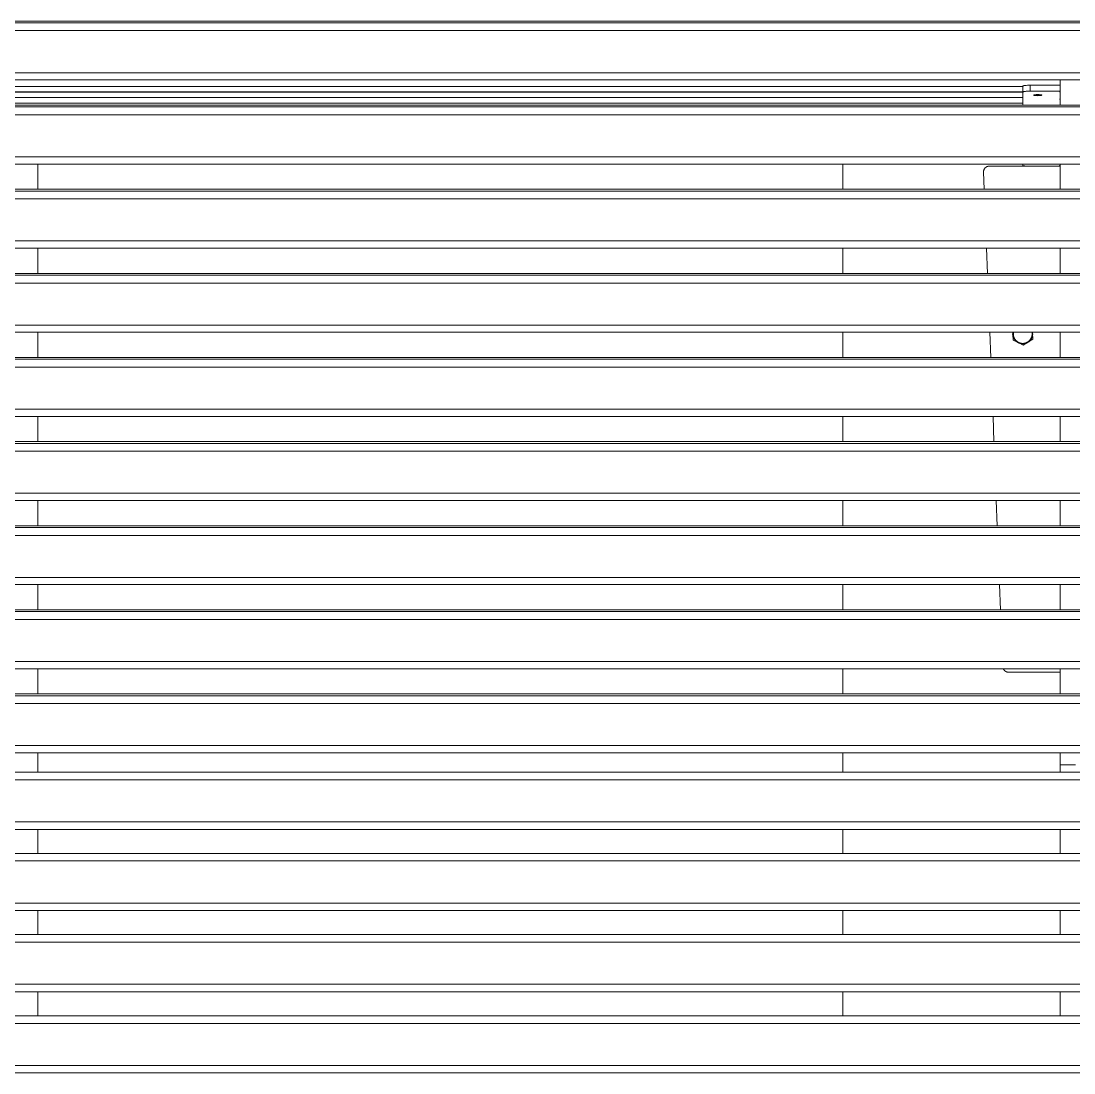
# Model space of a CAD drawing. Header units: inches. Extents: x -16 to 183, y -17 to 123.
# Drawn here: x 0.34 to 27.91, y 59.98 to 87.53 of the extents above; entities that cross this region are included whole.
import ezdxf

# ---------------------------------------------------------------- set-up
doc = ezdxf.new("R2010")
doc.units = ezdxf.units.IN
doc.layers.add('ZANO_R', color=7, linetype='Continuous', lineweight=0)

msp = doc.modelspace()

# ---------------------------------------------------------------- linework, layer by layer
at = {"layer": 'ZANO_R'}
for p, q in [((-7.48676, 87.52801), (62.98564, 87.52801)), ((62.98564, 87.52783), (-7.48676, 87.52783)), ((-7.48676, 87.48128), (62.98564, 87.48128)), ((62.98564, 87.2763), (-7.48676, 87.2763)), ((-7.48676, 86.17492), (62.98564, 86.17492)), ((62.98564, 85.98656), (-7.48676, 85.98656)), ((62.98564, 85.98638), (-7.48676, 85.98638)), ((26.56834, 85.81746), (-3.94345, 85.81746)), ((26.56835, 85.82246), (26.56834, 85.82231)), ((26.56834, 85.82231), (26.56834, 85.82217)), ((26.56834, 85.82217), (26.56834, 85.66667)), ((26.56837, 85.82261), (26.56835, 85.82246)), ((26.56839, 85.82275), (26.56837, 85.82261)), ((26.56842, 85.8229), (26.56839, 85.82275)), ((26.56845, 85.82304), (26.56842, 85.8229)), ((26.56849, 85.82319), (26.56845, 85.82304)), ((26.56854, 85.82334), (26.56849, 85.82319)), ((26.56859, 85.82348), (26.56854, 85.82334)), ((26.56865, 85.82363), (26.56859, 85.82348)), ((26.56871, 85.82378), (26.56865, 85.82363)), ((26.56879, 85.82393), (26.56871, 85.82378)), ((26.56886, 85.82408), (26.56879, 85.82393)), ((26.56895, 85.82422), (26.56886, 85.82408)), ((26.56904, 85.82437), (26.56895, 85.82422)), ((26.56914, 85.82452), (26.56904, 85.82437)), ((26.56924, 85.82467), (26.56914, 85.82452)), ((26.56935, 85.82482), (26.56924, 85.82467)), ((26.56947, 85.82497), (26.56935, 85.82482)), ((26.5696, 85.82512), (26.56947, 85.82497)), ((26.56973, 85.82527), (26.5696, 85.82512)), ((26.56987, 85.82542), (26.56973, 85.82527)), ((26.57001, 85.82557), (26.56987, 85.82542)), ((26.57016, 85.82572), (26.57001, 85.82557)), ((26.57032, 85.82587), (26.57016, 85.82572)), ((26.57049, 85.82602), (26.57032, 85.82587)), ((26.57066, 85.82618), (26.57049, 85.82602)), ((26.57084, 85.82633), (26.57066, 85.82618)), ((26.57103, 85.82648), (26.57084, 85.82633)), ((26.57122, 85.82663), (26.57103, 85.82648)), ((26.57163, 85.82693), (26.57122, 85.82663)), ((26.57206, 85.82724), (26.57163, 85.82693)), ((26.57253, 85.82754), (26.57206, 85.82724)), ((26.57303, 85.82785), (26.57253, 85.82754)), ((26.57355, 85.82815), (26.57303, 85.82785)), ((26.5741, 85.82846), (26.57355, 85.82815)), ((26.57469, 85.82876), (26.5741, 85.82846)), ((26.5753, 85.82907), (26.57469, 85.82876)), ((26.57594, 85.82937), (26.5753, 85.82907)), ((26.57731, 85.82998), (26.57594, 85.82937)), ((26.57881, 85.83059), (26.57731, 85.82998)), ((26.58042, 85.8312), (26.57881, 85.83059)), ((26.58216, 85.83181), (26.58042, 85.8312)), ((26.58402, 85.83241), (26.58216, 85.83181)), ((26.586, 85.83301), (26.58402, 85.83241)), ((26.59033, 85.83419), (26.586, 85.83301)), ((26.59514, 85.83536), (26.59033, 85.83419)), ((26.60043, 85.83649), (26.59514, 85.83536)), ((26.60618, 85.8376), (26.60043, 85.83649)), ((26.61237, 85.83867), (26.60618, 85.8376)), ((26.626, 85.84068), (26.61237, 85.83867)), ((26.64112, 85.84249), (26.626, 85.84068)), ((26.65747, 85.84408), (26.64112, 85.84249)), ((26.69273, 85.84651), (26.65747, 85.84408)), ((26.72937, 85.84791), (26.69273, 85.84651)), ((26.76519, 85.84835), (26.72937, 85.84791)), ((27.54472, 85.84835), (26.76519, 85.84835)), ((26.76519, 85.69227), (26.76519, 85.84835)), ((27.54472, 85.69227), (27.54472, 85.84835)), ((27.54472, 85.82688), (27.54865, 85.82642)), ((27.54865, 85.82642), (27.55259, 85.82607)), ((27.55259, 85.32508), (27.55259, 85.98656)), ((-3.94345, 85.67086), (26.56834, 85.67086)), ((26.56834, 85.66912), (-3.94345, 85.66912)), ((26.56834, 85.52427), (-3.94345, 85.52427)), ((26.56835, 85.66638), (26.56834, 85.66623)), ((26.56834, 85.66623), (26.56834, 85.66609)), ((26.56834, 85.66609), (26.56834, 85.32508)), ((26.56837, 85.66652), (26.56835, 85.66638)), ((26.56839, 85.66667), (26.56837, 85.66652)), ((26.56842, 85.66682), (26.56839, 85.66667)), ((26.56845, 85.66696), (26.56842, 85.66682)), ((26.56849, 85.66711), (26.56845, 85.66696)), ((26.56854, 85.66726), (26.56849, 85.66711)), ((26.56859, 85.6674), (26.56854, 85.66726)), ((26.56865, 85.66755), (26.56859, 85.6674)), ((26.56871, 85.6677), (26.56865, 85.66755)), ((26.56879, 85.66785), (26.56871, 85.6677)), ((26.56886, 85.66799), (26.56879, 85.66785)), ((26.56895, 85.66814), (26.56886, 85.66799)), ((26.56904, 85.66829), (26.56895, 85.66814)), ((26.56914, 85.66844), (26.56904, 85.66829)), ((26.56924, 85.66859), (26.56914, 85.66844)), ((26.56935, 85.66874), (26.56924, 85.66859)), ((26.56947, 85.66889), (26.56935, 85.66874)), ((26.5696, 85.66904), (26.56947, 85.66889)), ((26.56973, 85.66919), (26.5696, 85.66904)), ((26.56987, 85.66934), (26.56973, 85.66919)), ((26.57001, 85.66949), (26.56987, 85.66934)), ((26.57016, 85.66964), (26.57001, 85.66949)), ((26.57032, 85.66979), (26.57016, 85.66964)), ((26.57049, 85.66994), (26.57032, 85.66979)), ((26.57066, 85.67009), (26.57049, 85.66994)), ((26.57084, 85.67024), (26.57066, 85.67009)), ((26.57103, 85.6704), (26.57084, 85.67024)), ((26.57122, 85.67055), (26.57103, 85.6704)), ((26.57163, 85.67085), (26.57122, 85.67055)), ((26.57206, 85.67116), (26.57163, 85.67085)), ((26.57253, 85.67146), (26.57206, 85.67116)), ((26.57303, 85.67177), (26.57253, 85.67146)), ((26.57355, 85.67207), (26.57303, 85.67177)), ((26.5741, 85.67238), (26.57355, 85.67207)), ((26.57469, 85.67268), (26.5741, 85.67238)), ((26.5753, 85.67299), (26.57469, 85.67268)), ((26.57594, 85.67329), (26.5753, 85.67299)), ((26.57731, 85.6739), (26.57594, 85.67329)), ((26.57881, 85.67451), (26.57731, 85.6739)), ((26.58042, 85.67512), (26.57881, 85.67451)), ((26.58216, 85.67572), (26.58042, 85.67512)), ((26.58402, 85.67633), (26.58216, 85.67572)), ((26.586, 85.67693), (26.58402, 85.67633)), ((26.59033, 85.67811), (26.586, 85.67693)), ((26.59514, 85.67928), (26.59033, 85.67811)), ((26.60043, 85.68041), (26.59514, 85.67928)), ((26.60618, 85.68152), (26.60043, 85.68041)), ((26.61237, 85.68259), (26.60618, 85.68152)), ((26.626, 85.6846), (26.61237, 85.68259)), ((26.64112, 85.68641), (26.626, 85.6846)), ((26.65747, 85.688), (26.64112, 85.68641)), ((26.69273, 85.69043), (26.65747, 85.688)), ((26.72937, 85.69183), (26.69273, 85.69043)), ((26.76519, 85.69227), (26.72937, 85.69183)), ((27.54472, 85.69227), (26.76519, 85.69227)), ((26.85574, 85.58816), (26.85575, 85.58824)), ((26.85574, 85.58808), (26.85574, 85.58816)), ((26.85574, 85.588), (26.85574, 85.58808)), ((26.85575, 85.58792), (26.85574, 85.588)), ((26.85575, 85.58824), (26.85576, 85.58831)), ((26.85576, 85.58784), (26.85575, 85.58792)), ((26.85576, 85.58831), (26.85577, 85.58839)), ((26.85577, 85.58777), (26.85576, 85.58784)), ((26.85577, 85.58839), (26.85578, 85.58847)), ((26.85578, 85.58769), (26.85577, 85.58777)), ((26.85578, 85.58847), (26.8558, 85.58855)), ((26.8558, 85.58761), (26.85578, 85.58769)), ((26.8558, 85.58855), (26.85582, 85.58863)), ((26.85582, 85.58753), (26.8558, 85.58761)), ((26.85582, 85.58863), (26.85585, 85.58871)), ((26.85585, 85.58745), (26.85582, 85.58753)), ((26.85585, 85.58871), (26.85588, 85.58879)), ((26.85588, 85.58737), (26.85585, 85.58745)), ((26.85588, 85.58879), (26.85591, 85.58887)), ((26.85591, 85.58729), (26.85588, 85.58737)), ((26.85591, 85.58887), (26.85594, 85.58895)), ((26.85594, 85.58721), (26.85591, 85.58729)), ((26.85594, 85.58895), (26.85598, 85.58903)), ((26.85598, 85.58713), (26.85594, 85.58721)), ((26.85598, 85.58903), (26.85602, 85.58911)), ((26.85602, 85.58705), (26.85598, 85.58713)), ((26.85602, 85.58911), (26.85607, 85.58919)), ((26.85607, 85.58697), (26.85602, 85.58705)), ((26.85607, 85.58919), (26.85612, 85.58927)), ((26.85612, 85.58689), (26.85607, 85.58697)), ((26.85612, 85.58927), (26.85617, 85.58935)), ((26.85617, 85.58681), (26.85612, 85.58689)), ((26.85617, 85.58935), (26.85623, 85.58943)), ((26.85623, 85.58673), (26.85617, 85.58681)), ((26.85623, 85.58943), (26.85629, 85.58951)), ((26.85629, 85.58665), (26.85623, 85.58673)), ((26.85629, 85.58951), (26.85635, 85.58959)), ((26.85635, 85.58657), (26.85629, 85.58665)), ((26.85635, 85.58959), (26.85642, 85.58967)), ((26.85642, 85.58649), (26.85635, 85.58657)), ((26.85642, 85.58967), (26.85649, 85.58975)), ((26.85649, 85.58641), (26.85642, 85.58649)), ((26.85649, 85.58975), (26.85657, 85.58983)), ((26.85657, 85.58632), (26.85649, 85.58641)), ((26.85657, 85.58983), (26.85664, 85.58992)), ((26.85664, 85.58624), (26.85657, 85.58632)), ((26.85664, 85.58992), (26.85673, 85.59)), ((26.85673, 85.58616), (26.85664, 85.58624)), ((26.85673, 85.59), (26.85681, 85.59008)), ((26.85681, 85.58608), (26.85673, 85.58616)), ((26.85681, 85.59008), (26.8569, 85.59016)), ((26.8569, 85.586), (26.85681, 85.58608)), ((26.8569, 85.59016), (26.85699, 85.59024)), ((26.85699, 85.58592), (26.8569, 85.586)), ((26.85699, 85.59024), (26.85709, 85.59032)), ((26.85709, 85.58583), (26.85699, 85.58592)), ((26.85709, 85.59032), (26.85719, 85.59041)), ((26.85719, 85.58575), (26.85709, 85.58583)), ((26.85719, 85.59041), (26.8573, 85.59049)), ((26.8573, 85.58567), (26.85719, 85.58575)), ((26.8573, 85.59049), (26.85752, 85.59065)), ((26.85752, 85.58551), (26.8573, 85.58567)), ((26.85752, 85.59065), (26.85775, 85.59082)), ((26.85775, 85.58534), (26.85752, 85.58551)), ((26.85775, 85.59082), (26.85801, 85.59098)), ((26.85801, 85.58518), (26.85775, 85.58534)), ((26.85801, 85.59098), (26.85827, 85.59114)), ((26.85827, 85.58501), (26.85801, 85.58518)), ((26.85827, 85.59114), (26.85856, 85.59131)), ((26.85856, 85.58485), (26.85827, 85.58501)), ((26.85856, 85.59131), (26.85885, 85.59147)), ((26.85885, 85.58468), (26.85856, 85.58485)), ((26.85885, 85.59147), (26.85917, 85.59164)), ((26.85917, 85.58452), (26.85885, 85.58468)), ((26.85917, 85.59164), (26.8595, 85.5918)), ((26.8595, 85.58435), (26.85917, 85.58452)), ((26.8595, 85.5918), (26.85985, 85.59197)), ((26.85985, 85.58419), (26.8595, 85.58435)), ((26.85985, 85.59197), (26.86059, 85.5923)), ((26.86059, 85.58386), (26.85985, 85.58419)), ((26.86059, 85.5923), (26.8614, 85.59263)), ((26.8614, 85.58353), (26.86059, 85.58386)), ((26.8614, 85.59263), (26.86227, 85.59296)), ((26.86227, 85.5832), (26.8614, 85.58353)), ((26.86227, 85.59296), (26.86321, 85.59328)), ((26.86321, 85.58288), (26.86227, 85.5832)), ((26.86321, 85.59328), (26.86421, 85.59361)), ((26.86421, 85.58255), (26.86321, 85.58288)), ((26.86421, 85.59361), (26.86528, 85.59393)), ((26.86528, 85.58223), (26.86421, 85.58255)), ((26.86528, 85.59393), (26.86762, 85.59457)), ((26.86762, 85.58159), (26.86528, 85.58223)), ((26.86762, 85.59457), (26.87022, 85.5952)), ((26.87022, 85.58096), (26.86762, 85.58159)), ((26.87022, 85.5952), (26.87307, 85.59581)), ((26.87307, 85.58034), (26.87022, 85.58096)), ((26.87307, 85.59581), (26.87617, 85.59641)), ((26.87617, 85.57975), (26.87307, 85.58034)), ((26.87617, 85.59641), (26.87952, 85.59699)), ((26.87952, 85.57917), (26.87617, 85.57975)), ((26.87952, 85.59699), (26.88688, 85.59807)), ((26.88688, 85.57808), (26.87952, 85.57917)), ((26.88688, 85.59807), (26.89504, 85.59905)), ((26.89504, 85.5771), (26.88688, 85.57808)), ((26.89504, 85.59905), (26.90387, 85.59991)), ((26.90387, 85.57625), (26.89504, 85.5771)), ((26.90387, 85.59991), (26.92291, 85.60122)), ((26.92291, 85.57494), (26.90387, 85.57625)), ((26.92291, 85.60122), (26.9427, 85.60198)), ((26.9427, 85.57418), (26.92291, 85.57494)), ((26.9427, 85.60198), (26.96204, 85.60222)), ((26.96204, 85.57394), (26.9427, 85.57418)), ((26.96204, 85.60222), (26.98138, 85.60198)), ((26.96204, 85.57394), (26.96204, 85.60222)), ((26.98138, 85.57418), (26.96204, 85.57394)), ((26.98138, 85.60198), (27.00117, 85.60122)), ((27.00117, 85.57494), (26.98138, 85.57418)), ((27.00117, 85.60122), (27.02021, 85.59991)), ((27.02021, 85.57625), (27.00117, 85.57494)), ((27.02021, 85.59991), (27.02904, 85.59905)), ((27.02904, 85.5771), (27.02021, 85.57625)), ((27.02904, 85.59905), (27.03721, 85.59807)), ((27.03721, 85.57808), (27.02904, 85.5771)), ((27.03721, 85.59807), (27.04457, 85.59699)), ((27.04457, 85.57917), (27.03721, 85.57808)), ((27.04457, 85.59699), (27.04791, 85.59641)), ((27.04791, 85.57975), (27.04457, 85.57917)), ((27.04791, 85.59641), (27.05101, 85.59581)), ((27.05101, 85.58034), (27.04791, 85.57975)), ((27.05101, 85.59581), (27.05387, 85.5952)), ((27.05387, 85.58096), (27.05101, 85.58034)), ((27.05387, 85.5952), (27.05647, 85.59457)), ((27.05647, 85.58159), (27.05387, 85.58096)), ((27.05647, 85.59457), (27.0588, 85.59393)), ((27.0588, 85.58223), (27.05647, 85.58159)), ((27.0588, 85.59393), (27.05987, 85.59361)), ((27.05987, 85.58255), (27.0588, 85.58223)), ((27.05987, 85.59361), (27.06088, 85.59328)), ((27.06088, 85.58288), (27.05987, 85.58255)), ((27.06088, 85.59328), (27.06182, 85.59296)), ((27.06182, 85.5832), (27.06088, 85.58288)), ((27.06182, 85.59296), (27.06269, 85.59263)), ((27.06269, 85.58353), (27.06182, 85.5832)), ((27.06269, 85.59263), (27.0635, 85.5923)), ((27.0635, 85.58386), (27.06269, 85.58353)), ((27.0635, 85.5923), (27.06424, 85.59197)), ((27.06424, 85.58419), (27.0635, 85.58386)), ((27.06424, 85.59197), (27.06458, 85.5918)), ((27.06458, 85.58435), (27.06424, 85.58419)), ((27.06458, 85.5918), (27.06492, 85.59164)), ((27.06492, 85.58452), (27.06458, 85.58435)), ((27.06492, 85.59164), (27.06523, 85.59147)), ((27.06523, 85.58468), (27.06492, 85.58452)), ((27.06523, 85.59147), (27.06553, 85.59131)), ((27.06553, 85.58485), (27.06523, 85.58468)), ((27.06553, 85.59131), (27.06581, 85.59114)), ((27.06581, 85.58501), (27.06553, 85.58485)), ((27.06581, 85.59114), (27.06608, 85.59098)), ((27.06608, 85.58518), (27.06581, 85.58501)), ((27.06608, 85.59098), (27.06633, 85.59082)), ((27.06633, 85.58534), (27.06608, 85.58518)), ((27.06633, 85.59082), (27.06657, 85.59065)), ((27.06657, 85.58551), (27.06633, 85.58534)), ((27.06657, 85.59065), (27.06679, 85.59049)), ((27.06679, 85.58567), (27.06657, 85.58551)), ((27.06679, 85.59049), (27.06689, 85.59041)), ((27.06689, 85.58575), (27.06679, 85.58567)), ((27.06689, 85.59041), (27.06699, 85.59032)), ((27.06699, 85.58583), (27.06689, 85.58575)), ((27.06699, 85.59032), (27.06709, 85.59024)), ((27.06709, 85.58592), (27.06699, 85.58583)), ((27.06709, 85.59024), (27.06718, 85.59016)), ((27.06718, 85.586), (27.06709, 85.58592)), ((27.06718, 85.59016), (27.06727, 85.59008)), ((27.06727, 85.58608), (27.06718, 85.586)), ((27.06727, 85.59008), (27.06736, 85.59)), ((27.06736, 85.58616), (27.06727, 85.58608)), ((27.06736, 85.59), (27.06744, 85.58992)), ((27.06744, 85.58624), (27.06736, 85.58616)), ((27.06744, 85.58992), (27.06752, 85.58983)), ((27.06752, 85.58632), (27.06744, 85.58624)), ((27.06752, 85.58983), (27.06759, 85.58975)), ((27.06759, 85.58641), (27.06752, 85.58632)), ((27.06759, 85.58975), (27.06766, 85.58967)), ((27.06766, 85.58649), (27.06759, 85.58641)), ((27.06766, 85.58967), (27.06773, 85.58959)), ((27.06773, 85.58657), (27.06766, 85.58649)), ((27.06773, 85.58959), (27.06779, 85.58951)), ((27.06779, 85.58665), (27.06773, 85.58657)), ((27.06779, 85.58951), (27.06785, 85.58943)), ((27.06785, 85.58673), (27.06779, 85.58665)), ((27.06785, 85.58943), (27.06791, 85.58935)), ((27.06791, 85.58681), (27.06785, 85.58673)), ((27.06791, 85.58935), (27.06796, 85.58927)), ((27.06796, 85.58689), (27.06791, 85.58681)), ((27.06796, 85.58927), (27.06801, 85.58919)), ((27.06801, 85.58697), (27.06796, 85.58689)), ((27.06801, 85.58919), (27.06806, 85.58911)), ((27.06806, 85.58705), (27.06801, 85.58697)), ((27.06806, 85.58911), (27.0681, 85.58903)), ((27.0681, 85.58713), (27.06806, 85.58705)), ((27.0681, 85.58903), (27.06814, 85.58895)), ((27.06814, 85.58721), (27.0681, 85.58713)), ((27.06814, 85.58895), (27.06818, 85.58887)), ((27.06818, 85.58729), (27.06814, 85.58721)), ((27.06818, 85.58887), (27.06821, 85.58879)), ((27.06821, 85.58737), (27.06818, 85.58729)), ((27.06821, 85.58879), (27.06824, 85.58871)), ((27.06824, 85.58745), (27.06821, 85.58737)), ((27.06824, 85.58871), (27.06826, 85.58863)), ((27.06826, 85.58753), (27.06824, 85.58745)), ((27.06826, 85.58863), (27.06828, 85.58855)), ((27.06828, 85.58761), (27.06826, 85.58753)), ((27.06828, 85.58855), (27.0683, 85.58847)), ((27.0683, 85.58769), (27.06828, 85.58761)), ((27.0683, 85.58847), (27.06831, 85.58839)), ((27.06831, 85.58777), (27.0683, 85.58769)), ((27.06831, 85.58839), (27.06833, 85.58831)), ((27.06833, 85.58784), (27.06831, 85.58777)), ((27.06833, 85.58831), (27.06833, 85.58824)), ((27.06833, 85.58824), (27.06834, 85.58816)), ((27.06834, 85.588), (27.06833, 85.58792)), ((27.06833, 85.58792), (27.06833, 85.58784)), ((27.06834, 85.58816), (27.06834, 85.58808)), ((27.06834, 85.58808), (27.06834, 85.588)), ((27.53319, 85.67459), (27.5332, 85.67461)), ((27.53319, 85.67457), (27.53319, 85.67459)), ((27.53319, 85.67454), (27.53319, 85.67457)), ((27.53319, 85.67452), (27.53319, 85.67454)), ((27.53319, 85.67449), (27.53319, 85.67452)), ((27.53319, 85.67447), (27.53319, 85.67449)), ((27.53319, 85.67444), (27.53319, 85.67447)), ((27.53319, 85.67442), (27.53319, 85.67444)), ((27.5332, 85.67439), (27.53319, 85.67442)), ((27.53319, 85.48079), (27.5332, 85.48083)), ((27.53319, 85.48076), (27.53319, 85.48079)), ((27.53319, 85.48073), (27.53319, 85.48076)), ((27.53319, 85.4807), (27.53319, 85.48073)), ((27.53319, 85.48067), (27.53319, 85.4807)), ((27.53319, 85.48064), (27.53319, 85.48067)), ((27.5332, 85.4806), (27.53319, 85.48064)), ((27.5332, 85.67464), (27.53321, 85.67466)), ((27.5332, 85.67461), (27.5332, 85.67464)), ((27.5332, 85.67437), (27.5332, 85.67439)), ((27.53321, 85.67434), (27.5332, 85.67437)), ((27.5332, 85.48086), (27.53321, 85.48089)), ((27.5332, 85.48083), (27.5332, 85.48086)), ((27.5332, 85.48057), (27.5332, 85.4806)), ((27.53321, 85.48054), (27.5332, 85.48057)), ((27.53321, 85.67469), (27.53322, 85.67471)), ((27.53321, 85.67466), (27.53321, 85.67469)), ((27.53321, 85.67432), (27.53321, 85.67434)), ((27.53322, 85.6743), (27.53321, 85.67432)), ((27.53321, 85.48089), (27.53322, 85.48092)), ((27.53322, 85.48051), (27.53321, 85.48054)), ((27.53322, 85.67471), (27.53323, 85.67474)), ((27.53323, 85.67427), (27.53322, 85.6743)), ((27.53322, 85.48092), (27.53323, 85.48095)), ((27.53323, 85.48048), (27.53322, 85.48051)), ((27.53323, 85.67474), (27.53324, 85.67476)), ((27.53323, 85.67425), (27.53323, 85.67427)), ((27.53324, 85.67422), (27.53323, 85.67425)), ((27.53323, 85.48095), (27.53324, 85.48099)), ((27.53324, 85.48045), (27.53323, 85.48048)), ((27.53324, 85.67476), (27.53325, 85.67479)), ((27.53325, 85.6742), (27.53324, 85.67422)), ((27.53324, 85.48099), (27.53325, 85.48102)), ((27.53325, 85.48041), (27.53324, 85.48045)), ((27.53325, 85.67479), (27.53326, 85.67481)), ((27.53327, 85.67417), (27.53325, 85.6742)), ((27.53325, 85.48102), (27.53327, 85.48105)), ((27.53327, 85.48038), (27.53325, 85.48041)), ((27.53326, 85.67481), (27.53327, 85.67484)), ((27.53327, 85.67484), (27.53328, 85.67486)), ((27.53328, 85.67415), (27.53327, 85.67417)), ((27.53327, 85.48105), (27.53328, 85.48108)), ((27.53328, 85.48035), (27.53327, 85.48038)), ((27.53328, 85.67486), (27.53329, 85.67489)), ((27.53329, 85.67412), (27.53328, 85.67415)), ((27.53328, 85.48108), (27.5333, 85.48111)), ((27.5333, 85.48032), (27.53328, 85.48035)), ((27.53329, 85.67489), (27.53331, 85.67491)), ((27.5333, 85.6741), (27.53329, 85.67412)), ((27.53332, 85.67408), (27.5333, 85.6741)), ((27.5333, 85.48111), (27.53332, 85.48114)), ((27.53332, 85.48029), (27.5333, 85.48032)), ((27.53331, 85.67491), (27.53332, 85.67493)), ((27.53332, 85.67493), (27.53334, 85.67496)), ((27.53333, 85.67405), (27.53332, 85.67408)), ((27.53332, 85.48114), (27.53334, 85.48118)), ((27.53334, 85.48026), (27.53332, 85.48029)), ((27.53335, 85.67403), (27.53333, 85.67405)), ((27.53334, 85.67496), (27.53335, 85.67498)), ((27.53334, 85.48118), (27.53336, 85.48121)), ((27.53336, 85.48022), (27.53334, 85.48026)), ((27.53335, 85.67498), (27.53337, 85.67501)), ((27.53337, 85.674), (27.53335, 85.67403)), ((27.53336, 85.48121), (27.53339, 85.48124)), ((27.53338, 85.48019), (27.53336, 85.48022)), ((27.53337, 85.67501), (27.53339, 85.67503)), ((27.53338, 85.67398), (27.53337, 85.674)), ((27.5334, 85.67396), (27.53338, 85.67398)), ((27.53341, 85.48016), (27.53338, 85.48019)), ((27.53339, 85.67503), (27.53341, 85.67506)), ((27.53339, 85.48124), (27.53341, 85.48127)), ((27.53342, 85.67393), (27.5334, 85.67396)), ((27.53341, 85.67506), (27.53343, 85.67508)), ((27.53341, 85.48127), (27.53344, 85.4813)), ((27.53343, 85.48013), (27.53341, 85.48016)), ((27.53344, 85.67391), (27.53342, 85.67393)), ((27.53343, 85.67508), (27.53345, 85.67511)), ((27.53346, 85.4801), (27.53343, 85.48013)), ((27.53346, 85.67388), (27.53344, 85.67391)), ((27.53344, 85.4813), (27.53346, 85.48133)), ((27.53345, 85.67511), (27.53347, 85.67513)), ((27.53349, 85.67386), (27.53346, 85.67388)), ((27.53346, 85.48133), (27.53349, 85.48136)), ((27.53349, 85.48007), (27.53346, 85.4801)), ((27.53347, 85.67513), (27.5335, 85.67516)), ((27.53351, 85.67383), (27.53349, 85.67386)), ((27.53349, 85.48136), (27.53352, 85.4814)), ((27.53352, 85.48004), (27.53349, 85.48007)), ((27.5335, 85.67516), (27.53352, 85.67518)), ((27.53353, 85.67381), (27.53351, 85.67383)), ((27.53352, 85.67518), (27.53354, 85.67521)), ((27.53352, 85.4814), (27.53355, 85.48143)), ((27.53355, 85.48), (27.53352, 85.48004)), ((27.53358, 85.67376), (27.53353, 85.67381)), ((27.53354, 85.67521), (27.53357, 85.67523)), ((27.53355, 85.48143), (27.53359, 85.48146)), ((27.53358, 85.47997), (27.53355, 85.48)), ((27.53357, 85.67523), (27.53362, 85.67528)), ((27.53363, 85.67372), (27.53358, 85.67376)), ((27.53362, 85.47994), (27.53358, 85.47997)), ((27.53359, 85.48146), (27.53362, 85.48149)), ((27.53362, 85.67528), (27.53368, 85.67533)), ((27.53362, 85.48149), (27.53366, 85.48152)), ((27.53365, 85.47991), (27.53362, 85.47994)), ((27.53369, 85.67367), (27.53363, 85.67372)), ((27.53369, 85.47988), (27.53365, 85.47991)), ((27.53366, 85.48152), (27.53369, 85.48155)), ((27.53368, 85.67533), (27.53374, 85.67538)), ((27.53375, 85.67362), (27.53369, 85.67367)), ((27.53369, 85.48155), (27.53373, 85.48158)), ((27.53373, 85.47985), (27.53369, 85.47988)), ((27.53373, 85.48158), (27.53377, 85.48161)), ((27.53381, 85.47979), (27.53373, 85.47985)), ((27.53374, 85.67538), (27.53381, 85.67543)), ((27.53381, 85.67357), (27.53375, 85.67362)), ((27.53377, 85.48161), (27.53386, 85.48168)), ((27.53381, 85.67543), (27.53387, 85.67548)), ((27.53388, 85.67353), (27.53381, 85.67357)), ((27.5339, 85.47972), (27.53381, 85.47979)), ((27.53386, 85.48168), (27.53395, 85.48174)), ((27.53387, 85.67548), (27.53394, 85.67552)), ((27.53395, 85.67348), (27.53388, 85.67353)), ((27.53399, 85.47966), (27.5339, 85.47972)), ((27.53394, 85.67552), (27.53402, 85.67557)), ((27.53402, 85.67343), (27.53395, 85.67348)), ((27.53395, 85.48174), (27.53404, 85.4818)), ((27.53409, 85.4796), (27.53399, 85.47966)), ((27.53402, 85.67557), (27.5341, 85.67562)), ((27.53409, 85.67339), (27.53402, 85.67343)), ((27.53404, 85.4818), (27.53414, 85.48186)), ((27.53417, 85.67334), (27.53409, 85.67339)), ((27.53419, 85.47954), (27.53409, 85.4796)), ((27.5341, 85.67562), (27.53418, 85.67567)), ((27.53414, 85.48186), (27.53425, 85.48192)), ((27.53425, 85.67329), (27.53417, 85.67334)), ((27.53418, 85.67567), (27.53426, 85.67572)), ((27.5343, 85.47948), (27.53419, 85.47954)), ((27.53442, 85.6732), (27.53425, 85.67329)), ((27.53425, 85.48192), (27.53436, 85.48198)), ((27.53426, 85.67572), (27.53444, 85.67581)), ((27.53441, 85.47942), (27.5343, 85.47948)), ((27.53436, 85.48198), (27.53448, 85.48204)), ((27.53453, 85.47936), (27.53441, 85.47942)), ((27.5346, 85.67311), (27.53442, 85.6732)), ((27.53444, 85.67581), (27.53464, 85.67591)), ((27.53448, 85.48204), (27.5346, 85.4821)), ((27.53466, 85.4793), (27.53453, 85.47936)), ((27.5348, 85.67302), (27.5346, 85.67311)), ((27.5346, 85.4821), (27.53486, 85.48222)), ((27.53464, 85.67591), (27.53484, 85.676)), ((27.53479, 85.47924), (27.53466, 85.4793)), ((27.53506, 85.47912), (27.53479, 85.47924)), ((27.535, 85.67293), (27.5348, 85.67302)), ((27.53484, 85.676), (27.53506, 85.6761)), ((27.53486, 85.48222), (27.53514, 85.48234)), ((27.53522, 85.67284), (27.535, 85.67293)), ((27.53506, 85.6761), (27.5353, 85.67619)), ((27.53536, 85.479), (27.53506, 85.47912)), ((27.53514, 85.48234), (27.53544, 85.48246)), ((27.53544, 85.67276), (27.53522, 85.67284)), ((27.5353, 85.67619), (27.53554, 85.67629)), ((27.53567, 85.47888), (27.53536, 85.479)), ((27.53568, 85.67267), (27.53544, 85.67276)), ((27.53544, 85.48246), (27.53576, 85.48257)), ((27.53554, 85.67629), (27.53608, 85.67647)), ((27.536, 85.47877), (27.53567, 85.47888)), ((27.53618, 85.6725), (27.53568, 85.67267)), ((27.53576, 85.48257), (27.53609, 85.48269)), ((27.53635, 85.47866), (27.536, 85.47877)), ((27.53608, 85.67647), (27.53666, 85.67665)), ((27.53609, 85.48269), (27.53645, 85.4828)), ((27.53679, 85.67232), (27.53618, 85.6725)), ((27.53672, 85.47855), (27.53635, 85.47866)), ((27.53645, 85.4828), (27.53682, 85.48291)), ((27.53666, 85.67665), (27.53728, 85.67683)), ((27.53751, 85.47833), (27.53672, 85.47855)), ((27.53745, 85.67213), (27.53679, 85.67232)), ((27.53682, 85.48291), (27.53762, 85.48313)), ((27.53728, 85.67683), (27.53796, 85.677)), ((27.53817, 85.67195), (27.53745, 85.67213)), ((27.53837, 85.47812), (27.53751, 85.47833)), ((27.53762, 85.48313), (27.53849, 85.48334)), ((27.53796, 85.677), (27.53868, 85.67717)), ((27.53895, 85.67177), (27.53817, 85.67195)), ((27.53928, 85.47792), (27.53837, 85.47812)), ((27.53849, 85.48334), (27.53941, 85.48354)), ((27.53868, 85.67717), (27.53944, 85.67733)), ((27.54069, 85.67143), (27.53895, 85.67177)), ((27.54025, 85.47772), (27.53928, 85.47792)), ((27.53941, 85.48354), (27.54038, 85.48373)), ((27.53944, 85.67733), (27.54107, 85.67764)), ((27.54233, 85.47736), (27.54025, 85.47772)), ((27.54038, 85.48373), (27.54247, 85.48409)), ((27.54267, 85.67109), (27.54069, 85.67143)), ((27.54107, 85.67764), (27.54284, 85.67794)), ((27.54472, 85.47701), (27.54233, 85.47736)), ((27.54247, 85.48409), (27.54472, 85.48442)), ((27.54486, 85.67078), (27.54267, 85.67109)), ((27.54284, 85.67794), (27.54472, 85.6782)), ((27.54472, 85.6782), (27.54472, 85.69227)), ((27.54472, 85.48442), (27.54865, 85.48487)), ((27.54472, 85.47701), (27.54472, 85.48442)), ((27.54472, 85.32508), (27.54472, 85.47701)), ((27.54726, 85.67049), (27.54486, 85.67078)), ((27.55259, 85.66999), (27.54726, 85.67049)), ((27.54865, 85.48487), (27.55259, 85.48523)), ((-7.48676, 85.32525), (62.98564, 85.32525)), ((62.98564, 85.32508), (-7.48676, 85.32508)), ((-7.48676, 85.27853), (62.98564, 85.27853)), ((-3.94345, 85.37768), (26.56834, 85.37768)), ((26.56834, 85.37593), (-3.94345, 85.37593)), ((27.54472, 85.37768), (27.55259, 85.37768)), ((27.55259, 85.37593), (27.54472, 85.37593)), ((62.98564, 85.07354), (-7.48676, 85.07354)), ((-7.48676, 83.97216), (62.98564, 83.97216)), ((62.98564, 83.7838), (-7.48676, 83.7838)), ((62.98564, 83.78362), (-7.48676, 83.78362)), ((0.78024, 83.12232), (0.78024, 83.7838)), ((21.85419, 83.12232), (21.85419, 83.7838)), ((25.54114, 83.57251), (25.54123, 83.57789)), ((25.54114, 83.57251), (25.54117, 83.56944)), ((25.54117, 83.56944), (25.54126, 83.56638)), ((25.54123, 83.57789), (25.5415, 83.58326)), ((25.54126, 83.56638), (25.55857, 83.12232)), ((25.5415, 83.58326), (25.54196, 83.58862)), ((25.54196, 83.58862), (25.5426, 83.59396)), ((25.5426, 83.59396), (25.54343, 83.59927)), ((25.54343, 83.59927), (25.54443, 83.60455)), ((25.54443, 83.60455), (25.54561, 83.6098)), ((25.54561, 83.6098), (25.54698, 83.615)), ((25.54698, 83.615), (25.54851, 83.62015)), ((25.54851, 83.62015), (25.55023, 83.62525)), ((25.55023, 83.62525), (25.55212, 83.63028)), ((25.55212, 83.63028), (25.55417, 83.63525)), ((25.55417, 83.63525), (25.5564, 83.64015)), ((25.5564, 83.64015), (25.55879, 83.64496)), ((25.55879, 83.64496), (25.56135, 83.64969)), ((25.56135, 83.64969), (25.56406, 83.65434)), ((25.56406, 83.65434), (25.56693, 83.65888)), ((25.56693, 83.65888), (25.56996, 83.66333)), ((25.56996, 83.66333), (25.57314, 83.66767)), ((25.57314, 83.66767), (25.57646, 83.6719)), ((25.57646, 83.6719), (25.57992, 83.67601)), ((25.57992, 83.67601), (25.58352, 83.68)), ((25.58352, 83.68), (25.58726, 83.68387)), ((25.58726, 83.68387), (25.59113, 83.6876)), ((25.59113, 83.6876), (25.59512, 83.69121)), ((25.59512, 83.69121), (25.59923, 83.69467)), ((25.59923, 83.69467), (25.60346, 83.69799)), ((25.60346, 83.69799), (25.6078, 83.70117)), ((25.6078, 83.70117), (25.61225, 83.70419)), ((25.61225, 83.70419), (25.61679, 83.70707)), ((25.61679, 83.70707), (25.62143, 83.70978)), ((25.62143, 83.70978), (25.62616, 83.71234)), ((25.62616, 83.71234), (25.63098, 83.71473)), ((25.63098, 83.71473), (25.63588, 83.71695)), ((25.63588, 83.71695), (25.64084, 83.71901)), ((25.64084, 83.71901), (25.64588, 83.7209)), ((25.64588, 83.7209), (25.65098, 83.72261)), ((25.65098, 83.72261), (25.65613, 83.72415)), ((25.65613, 83.72415), (25.66133, 83.72551)), ((25.66133, 83.72551), (25.66658, 83.7267)), ((25.66658, 83.7267), (25.67186, 83.7277)), ((25.67186, 83.7277), (25.67717, 83.72853)), ((25.67717, 83.72853), (25.68251, 83.72917)), ((25.68251, 83.72917), (25.68787, 83.72962)), ((25.68787, 83.72962), (25.69324, 83.7299)), ((25.69324, 83.7299), (25.69862, 83.72999)), ((26.64716, 83.72999), (25.69862, 83.72999)), ((26.56834, 83.7838), (26.56834, 83.75094)), ((26.56834, 83.75094), (26.56834, 83.7508)), ((26.56834, 83.7508), (26.56835, 83.75065)), ((26.56835, 83.75065), (26.56837, 83.75051)), ((26.56837, 83.75051), (26.56839, 83.75036)), ((26.56839, 83.75036), (26.56842, 83.75021)), ((26.56842, 83.75021), (26.56845, 83.75007)), ((26.56845, 83.75007), (26.56849, 83.74992)), ((26.56849, 83.74992), (26.56854, 83.74977)), ((26.56854, 83.74977), (26.56859, 83.74963)), ((26.56859, 83.74963), (26.56865, 83.74948)), ((26.56865, 83.74948), (26.56871, 83.74933)), ((26.56871, 83.74933), (26.56879, 83.74918)), ((26.56879, 83.74918), (26.56886, 83.74904)), ((26.56886, 83.74904), (26.56895, 83.74889)), ((26.56895, 83.74889), (26.56904, 83.74874)), ((26.56904, 83.74874), (26.56914, 83.74859)), ((26.56914, 83.74859), (26.56924, 83.74844)), ((26.56924, 83.74844), (26.56935, 83.74829)), ((26.56935, 83.74829), (26.56947, 83.74814)), ((26.56947, 83.74814), (26.5696, 83.74799)), ((26.5696, 83.74799), (26.56973, 83.74784)), ((26.56973, 83.74784), (26.56987, 83.74769)), ((26.56987, 83.74769), (26.57001, 83.74754)), ((26.57001, 83.74754), (26.57016, 83.74739)), ((26.57016, 83.74739), (26.57032, 83.74724)), ((26.57032, 83.74724), (26.57049, 83.74709)), ((26.57049, 83.74709), (26.57066, 83.74694)), ((26.57066, 83.74694), (26.57084, 83.74679)), ((26.57084, 83.74679), (26.57103, 83.74663)), ((26.57103, 83.74663), (26.57122, 83.74648)), ((26.57122, 83.74648), (26.57163, 83.74618)), ((26.57163, 83.74618), (26.57206, 83.74587)), ((26.57206, 83.74587), (26.57253, 83.74557)), ((26.57253, 83.74557), (26.57303, 83.74527)), ((26.57303, 83.74527), (26.57355, 83.74496)), ((26.57355, 83.74496), (26.5741, 83.74465)), ((26.5741, 83.74465), (26.57469, 83.74435)), ((26.57469, 83.74435), (26.5753, 83.74404)), ((26.5753, 83.74404), (26.57594, 83.74374)), ((26.57594, 83.74374), (26.57731, 83.74313)), ((26.57731, 83.74313), (26.57881, 83.74252)), ((26.57881, 83.74252), (26.58042, 83.74191)), ((26.58042, 83.74191), (26.58216, 83.74131)), ((26.58216, 83.74131), (26.58402, 83.7407)), ((26.58402, 83.7407), (26.586, 83.7401)), ((26.586, 83.7401), (26.59033, 83.73892)), ((26.59033, 83.73892), (26.59514, 83.73775)), ((26.59514, 83.73775), (26.60043, 83.73662)), ((26.60043, 83.73662), (26.60618, 83.73551)), ((26.60618, 83.73551), (26.61237, 83.73444)), ((26.61237, 83.73444), (26.626, 83.73243)), ((26.626, 83.73243), (26.64112, 83.73062)), ((26.64112, 83.73062), (26.65747, 83.72903)), ((26.65747, 83.72903), (26.69273, 83.7266)), ((26.69273, 83.7266), (26.72937, 83.7252)), ((26.72937, 83.7252), (26.76519, 83.72476)), ((26.76519, 83.72476), (27.54472, 83.72476)), ((27.53319, 83.7426), (27.5332, 83.74263)), ((27.53319, 83.74256), (27.53319, 83.7426)), ((27.53319, 83.74253), (27.53319, 83.74256)), ((27.53319, 83.74249), (27.53319, 83.74253)), ((27.53319, 83.74246), (27.53319, 83.74249)), ((27.5332, 83.74243), (27.53319, 83.74246)), ((27.5332, 83.74266), (27.53321, 83.7427)), ((27.5332, 83.74263), (27.5332, 83.74266)), ((27.5332, 83.74239), (27.5332, 83.74243)), ((27.53321, 83.74236), (27.5332, 83.74239)), ((27.53321, 83.7427), (27.53322, 83.74273)), ((27.53322, 83.74232), (27.53321, 83.74236)), ((27.53322, 83.74273), (27.53323, 83.74276)), ((27.53323, 83.74229), (27.53322, 83.74232)), ((27.53323, 83.74276), (27.53324, 83.7428)), ((27.53324, 83.74226), (27.53323, 83.74229)), ((27.53324, 83.7428), (27.53325, 83.74283)), ((27.53325, 83.74222), (27.53324, 83.74226)), ((27.53325, 83.74283), (27.53327, 83.74287)), ((27.53327, 83.74219), (27.53325, 83.74222)), ((27.53327, 83.74287), (27.53329, 83.7429)), ((27.53329, 83.74216), (27.53327, 83.74219)), ((27.53329, 83.7429), (27.53331, 83.74293)), ((27.53331, 83.74212), (27.53329, 83.74216)), ((27.53331, 83.74293), (27.53333, 83.74297)), ((27.53333, 83.74209), (27.53331, 83.74212)), ((27.53333, 83.74297), (27.53335, 83.743)), ((27.53335, 83.74205), (27.53333, 83.74209)), ((27.53335, 83.743), (27.53337, 83.74303)), ((27.53337, 83.74202), (27.53335, 83.74205)), ((27.53337, 83.74303), (27.5334, 83.74307)), ((27.5334, 83.74199), (27.53337, 83.74202)), ((27.5334, 83.74307), (27.53343, 83.7431)), ((27.53343, 83.74195), (27.5334, 83.74199)), ((27.53343, 83.7431), (27.53345, 83.74314)), ((27.53345, 83.74192), (27.53343, 83.74195)), ((27.53345, 83.74314), (27.53348, 83.74317)), ((27.53348, 83.74189), (27.53345, 83.74192)), ((27.53348, 83.74317), (27.53352, 83.7432)), ((27.53352, 83.74185), (27.53348, 83.74189)), ((27.53352, 83.7432), (27.53355, 83.74324)), ((27.53355, 83.74182), (27.53352, 83.74185)), ((27.53355, 83.74324), (27.53358, 83.74327)), ((27.53358, 83.74179), (27.53355, 83.74182)), ((27.53358, 83.74327), (27.53362, 83.7433)), ((27.53362, 83.74175), (27.53358, 83.74179)), ((27.53362, 83.7433), (27.53366, 83.74334)), ((27.53366, 83.74172), (27.53362, 83.74175)), ((27.53366, 83.74334), (27.5337, 83.74337)), ((27.5337, 83.74169), (27.53366, 83.74172)), ((27.5337, 83.74337), (27.53374, 83.7434)), ((27.53374, 83.74165), (27.5337, 83.74169)), ((27.53374, 83.7434), (27.53378, 83.74344)), ((27.53378, 83.74162), (27.53374, 83.74165)), ((27.53378, 83.74344), (27.53383, 83.74347)), ((27.53383, 83.74159), (27.53378, 83.74162)), ((27.53383, 83.74347), (27.53392, 83.74353)), ((27.53392, 83.74152), (27.53383, 83.74159)), ((27.53392, 83.74353), (27.53402, 83.7436)), ((27.53402, 83.74146), (27.53392, 83.74152)), ((27.53402, 83.7436), (27.53413, 83.74367)), ((27.53413, 83.74139), (27.53402, 83.74146)), ((27.53413, 83.74367), (27.53424, 83.74373)), ((27.53424, 83.74132), (27.53413, 83.74139)), ((27.53424, 83.74373), (27.53436, 83.7438)), ((27.53436, 83.74126), (27.53424, 83.74132)), ((27.53436, 83.7438), (27.53449, 83.74386)), ((27.53449, 83.74119), (27.53436, 83.74126)), ((27.53449, 83.74386), (27.53462, 83.74393)), ((27.53462, 83.74113), (27.53449, 83.74119)), ((27.53462, 83.74393), (27.53475, 83.74399)), ((27.53475, 83.74107), (27.53462, 83.74113)), ((27.53475, 83.74399), (27.53504, 83.74412)), ((27.53504, 83.74094), (27.53475, 83.74107)), ((27.53504, 83.74412), (27.53536, 83.74424)), ((27.53536, 83.74081), (27.53504, 83.74094)), ((27.53536, 83.74424), (27.53569, 83.74437)), ((27.53569, 83.74069), (27.53536, 83.74081)), ((27.53569, 83.74437), (27.53605, 83.74449)), ((27.53605, 83.74057), (27.53569, 83.74069)), ((27.53605, 83.74449), (27.53643, 83.74461)), ((27.53643, 83.74045), (27.53605, 83.74057)), ((27.53643, 83.74461), (27.53724, 83.74484)), ((27.53724, 83.74021), (27.53643, 83.74045)), ((27.53724, 83.74484), (27.53813, 83.74507)), ((27.53813, 83.73999), (27.53724, 83.74021)), ((27.53813, 83.74507), (27.53909, 83.74529)), ((27.53909, 83.73977), (27.53813, 83.73999)), ((27.53909, 83.74529), (27.54012, 83.74549)), ((27.54012, 83.73956), (27.53909, 83.73977)), ((27.54012, 83.74549), (27.54233, 83.74588)), ((27.54233, 83.73917), (27.54012, 83.73956)), ((27.54233, 83.74588), (27.54472, 83.74623)), ((27.54472, 83.73883), (27.54233, 83.73917)), ((27.54472, 83.74623), (27.54865, 83.74669)), ((27.54472, 83.73883), (27.54472, 83.74623)), ((27.54472, 83.72476), (27.54472, 83.73883)), ((27.55259, 83.72999), (27.54472, 83.72999)), ((27.54865, 83.74669), (27.55259, 83.74704)), ((27.55259, 83.12232), (27.55259, 83.7838)), ((-7.48676, 83.1225), (62.98564, 83.1225)), ((62.98564, 83.12232), (-7.48676, 83.12232)), ((-7.48676, 83.07577), (62.98564, 83.07577)), ((62.98564, 82.87078), (-7.48676, 82.87078)), ((-7.48676, 81.76941), (62.98564, 81.76941)), ((62.98564, 81.58104), (-7.48676, 81.58104)), ((62.98564, 81.58087), (-7.48676, 81.58087)), ((0.78024, 80.91956), (0.78024, 81.58104)), ((21.85419, 80.91956), (21.85419, 81.58104)), ((25.61865, 81.58104), (25.64443, 80.91956)), ((27.55259, 80.91956), (27.55259, 81.58104)), ((-7.48676, 80.91974), (62.98564, 80.91974)), ((62.98564, 80.91956), (-7.48676, 80.91956)), ((-7.48676, 80.87301), (62.98564, 80.87301)), ((62.98564, 80.66803), (-7.48676, 80.66803)), ((-7.48676, 79.56665), (62.98564, 79.56665)), ((62.98564, 79.37811), (-7.48676, 79.37811)), ((62.98564, 79.37829), (0.78024, 79.37829)), ((0.78024, 78.71681), (0.78024, 79.37824)), ((21.85419, 78.71681), (21.85419, 79.37829)), ((25.70451, 79.37829), (25.7303, 78.71681)), ((26.29275, 79.33236), (26.31223, 79.33236)), ((26.3104, 79.37823), (26.31264, 79.32214)), ((26.31245, 79.33019), (26.3125, 79.33825)), ((26.31264, 79.32214), (26.31245, 79.33019)), ((26.3125, 79.33825), (26.31282, 79.3463)), ((26.31313, 79.31351), (26.31264, 79.32214)), ((26.31264, 79.32214), (26.31854, 79.17451)), ((26.31282, 79.3463), (26.31338, 79.35434)), ((26.31391, 79.3049), (26.31313, 79.31351)), ((26.31338, 79.35434), (26.3142, 79.36235)), ((26.31499, 79.29632), (26.31391, 79.3049)), ((26.3142, 79.36235), (26.31527, 79.37034)), ((26.31635, 79.28779), (26.31499, 79.29632)), ((26.31527, 79.37034), (26.31659, 79.37829)), ((26.318, 79.2793), (26.31635, 79.28779)), ((26.31993, 79.27088), (26.318, 79.2793)), ((26.31854, 79.17451), (26.44934, 79.1058)), ((26.32215, 79.26252), (26.31993, 79.27088)), ((26.32465, 79.25425), (26.32215, 79.26252)), ((26.3226, 79.34494), (26.32231, 79.33654)), ((26.32231, 79.33654), (26.32231, 79.32814)), ((26.32231, 79.32814), (26.3226, 79.31974)), ((26.32317, 79.35332), (26.3226, 79.34494)), ((26.3226, 79.31974), (26.32318, 79.31136)), ((26.32403, 79.36168), (26.32317, 79.35332)), ((26.32318, 79.31136), (26.32404, 79.303)), ((26.32518, 79.37001), (26.32403, 79.36168)), ((26.32404, 79.303), (26.32518, 79.29468)), ((26.32743, 79.24606), (26.32465, 79.25425)), ((26.3266, 79.37829), (26.32518, 79.37001)), ((26.32518, 79.29468), (26.32661, 79.2864)), ((26.32661, 79.2864), (26.32832, 79.27817)), ((26.33048, 79.23797), (26.32743, 79.24606)), ((26.32832, 79.27817), (26.33031, 79.27001)), ((26.33031, 79.27001), (26.33258, 79.26192)), ((26.3338, 79.22999), (26.33048, 79.23797)), ((26.33258, 79.26192), (26.33512, 79.25391)), ((26.33739, 79.22213), (26.3338, 79.22999)), ((26.33512, 79.25391), (26.33793, 79.24599)), ((26.34125, 79.21439), (26.33739, 79.22213)), ((26.33793, 79.24599), (26.34102, 79.23817)), ((26.34102, 79.23817), (26.34437, 79.23047)), ((26.34536, 79.20679), (26.34125, 79.21439)), ((26.34437, 79.23047), (26.34797, 79.22288)), ((26.34973, 79.19933), (26.34536, 79.20679)), ((26.34797, 79.22288), (26.35184, 79.21542)), ((26.35435, 79.19202), (26.34973, 79.19933)), ((26.35184, 79.21542), (26.35596, 79.20809)), ((26.35921, 79.18488), (26.35435, 79.19202)), ((26.35596, 79.20809), (26.36033, 79.20092)), ((26.36431, 79.1779), (26.35921, 79.18488)), ((26.36494, 79.19389), (26.36033, 79.20092)), ((26.36964, 79.17109), (26.36431, 79.1779)), ((26.36978, 79.18703), (26.36494, 79.19389)), ((26.3752, 79.16447), (26.36964, 79.17109)), ((26.37486, 79.18033), (26.36978, 79.18703)), ((26.38016, 79.17382), (26.37486, 79.18033)), ((26.38098, 79.15805), (26.3752, 79.16447)), ((26.38568, 79.16748), (26.38016, 79.17382)), ((26.38698, 79.15182), (26.38098, 79.15805)), ((26.39142, 79.16134), (26.38568, 79.16748)), ((26.39318, 79.1458), (26.38698, 79.15182)), ((26.39736, 79.1554), (26.39142, 79.16134)), ((26.39958, 79.13999), (26.39318, 79.1458)), ((26.4035, 79.14967), (26.39736, 79.1554)), ((26.40617, 79.1344), (26.39958, 79.13999)), ((26.40984, 79.14415), (26.4035, 79.14967)), ((26.41295, 79.12903), (26.40617, 79.1344)), ((26.41635, 79.13884), (26.40984, 79.14415)), ((26.4199, 79.1239), (26.41295, 79.12903)), ((26.42305, 79.13377), (26.41635, 79.13884)), ((26.42703, 79.11901), (26.4199, 79.1239)), ((26.42991, 79.12892), (26.42305, 79.13377)), ((26.43694, 79.12432), (26.42991, 79.12892)), ((26.44412, 79.11995), (26.43694, 79.12432)), ((26.69978, 79.12434), (26.6926, 79.11998)), ((26.70681, 79.12895), (26.69978, 79.12434)), ((26.70504, 79.11602), (26.82994, 79.19494)), ((26.71367, 79.1338), (26.70681, 79.12895)), ((26.71933, 79.12574), (26.71227, 79.12076)), ((26.72036, 79.13887), (26.71367, 79.1338)), ((26.72623, 79.13096), (26.71933, 79.12574)), ((26.72688, 79.14417), (26.72036, 79.13887)), ((26.73294, 79.13641), (26.72623, 79.13096)), ((26.73321, 79.1497), (26.72688, 79.14417)), ((26.73946, 79.14208), (26.73294, 79.13641)), ((26.73935, 79.15543), (26.73321, 79.1497)), ((26.74529, 79.16137), (26.73935, 79.15543)), ((26.74579, 79.14797), (26.73946, 79.14208)), ((26.75102, 79.16751), (26.74529, 79.16137)), ((26.75192, 79.15407), (26.74579, 79.14797)), ((26.75655, 79.17384), (26.75102, 79.16751)), ((26.75783, 79.16037), (26.75192, 79.15407)), ((26.76185, 79.18036), (26.75655, 79.17384)), ((26.76353, 79.16687), (26.75783, 79.16037)), ((26.76692, 79.18706), (26.76185, 79.18036)), ((26.76901, 79.17355), (26.76353, 79.16687)), ((26.77177, 79.19392), (26.76692, 79.18706)), ((26.77426, 79.18042), (26.76901, 79.17355)), ((26.77637, 79.20094), (26.77177, 79.19392)), ((26.77928, 79.18746), (26.77426, 79.18042)), ((26.78074, 79.20812), (26.77637, 79.20094)), ((26.78405, 79.19467), (26.77928, 79.18746)), ((26.78486, 79.21545), (26.78074, 79.20812)), ((26.78858, 79.20203), (26.78405, 79.19467)), ((26.78872, 79.2229), (26.78486, 79.21545)), ((26.79285, 79.20954), (26.78858, 79.20203)), ((26.79233, 79.23049), (26.78872, 79.2229)), ((26.79568, 79.2382), (26.79233, 79.23049)), ((26.79687, 79.2172), (26.79285, 79.20954)), ((26.79876, 79.24601), (26.79568, 79.2382)), ((26.80063, 79.22498), (26.79687, 79.2172)), ((26.80157, 79.25393), (26.79876, 79.24601)), ((26.80412, 79.23289), (26.80063, 79.22498)), ((26.80411, 79.26194), (26.80157, 79.25393)), ((26.80638, 79.27003), (26.80411, 79.26194)), ((26.80735, 79.24091), (26.80412, 79.23289)), ((26.80837, 79.27819), (26.80638, 79.27003)), ((26.8103, 79.24903), (26.80735, 79.24091)), ((26.81008, 79.28641), (26.80837, 79.27819)), ((26.81008, 79.37829), (26.81151, 79.37001)), ((26.8115, 79.29469), (26.81008, 79.28641)), ((26.81298, 79.25725), (26.8103, 79.24903)), ((26.81265, 79.30301), (26.8115, 79.29469)), ((26.81151, 79.37001), (26.81265, 79.36169)), ((26.81265, 79.36169), (26.81351, 79.35333)), ((26.81351, 79.31137), (26.81265, 79.30301)), ((26.81537, 79.26556), (26.81298, 79.25725)), ((26.81351, 79.35333), (26.81408, 79.34495)), ((26.81408, 79.31975), (26.81351, 79.31137)), ((26.81408, 79.34495), (26.81437, 79.33655)), ((26.81437, 79.32815), (26.81408, 79.31975)), ((26.81437, 79.33655), (26.81437, 79.32815)), ((26.81749, 79.27394), (26.81537, 79.26556)), ((26.81932, 79.28239), (26.81749, 79.27394)), ((26.82087, 79.29089), (26.81932, 79.28239)), ((26.82009, 79.37829), (26.82128, 79.37119)), ((26.82212, 79.29944), (26.82087, 79.29089)), ((26.82128, 79.37119), (26.82227, 79.36407)), ((26.82309, 79.30803), (26.82212, 79.29944)), ((26.82227, 79.36407), (26.82306, 79.35692)), ((26.82404, 79.34257), (26.82262, 79.37829)), ((26.82306, 79.35692), (26.82365, 79.34976)), ((26.82376, 79.31665), (26.82309, 79.30803)), ((26.82365, 79.34976), (26.82404, 79.34257)), ((26.82415, 79.32529), (26.82376, 79.31665)), ((26.82404, 79.34257), (26.82424, 79.33393)), ((26.82994, 79.19494), (26.82404, 79.34257)), ((26.82424, 79.33393), (26.82415, 79.32529)), ((26.82445, 79.33236), (26.84393, 79.33236)), ((27.55259, 78.71681), (27.55259, 79.37829)), ((26.43432, 79.11435), (26.42703, 79.11901)), ((26.44176, 79.10995), (26.43432, 79.11435)), ((26.44934, 79.1058), (26.44176, 79.10995)), ((26.45144, 79.11583), (26.44412, 79.11995)), ((26.45706, 79.10191), (26.44934, 79.1058)), ((26.44934, 79.1058), (26.58014, 79.0371)), ((26.4589, 79.11197), (26.45144, 79.11583)), ((26.4649, 79.09829), (26.45706, 79.10191)), ((26.46649, 79.10836), (26.4589, 79.11197)), ((26.47287, 79.09493), (26.4649, 79.09829)), ((26.4742, 79.10502), (26.46649, 79.10836)), ((26.48094, 79.09184), (26.47287, 79.09493)), ((26.48202, 79.10193), (26.4742, 79.10502)), ((26.48912, 79.08902), (26.48094, 79.09184)), ((26.48993, 79.09912), (26.48202, 79.10193)), ((26.49738, 79.08649), (26.48912, 79.08902)), ((26.49794, 79.09658), (26.48993, 79.09912)), ((26.50572, 79.08423), (26.49738, 79.08649)), ((26.50603, 79.09431), (26.49794, 79.09658)), ((26.51414, 79.08226), (26.50572, 79.08423)), ((26.5142, 79.09233), (26.50603, 79.09431)), ((26.52262, 79.08057), (26.51414, 79.08226)), ((26.52242, 79.09062), (26.5142, 79.09233)), ((26.5307, 79.08919), (26.52242, 79.09062)), ((26.53115, 79.07917), (26.52262, 79.08057)), ((26.53903, 79.08805), (26.5307, 79.08919)), ((26.53972, 79.07806), (26.53115, 79.07917)), ((26.54738, 79.08719), (26.53903, 79.08805)), ((26.54833, 79.07724), (26.53972, 79.07806)), ((26.55577, 79.08662), (26.54738, 79.08719)), ((26.55695, 79.0767), (26.54833, 79.07724)), ((26.56416, 79.08633), (26.55577, 79.08662)), ((26.56559, 79.07647), (26.55695, 79.0767)), ((26.57257, 79.08633), (26.56416, 79.08633)), ((26.57424, 79.07652), (26.56559, 79.07647)), ((26.58096, 79.08662), (26.57257, 79.08633)), ((26.58288, 79.07686), (26.57424, 79.07652)), ((26.58014, 79.0371), (26.70504, 79.11602)), ((26.58935, 79.08719), (26.58096, 79.08662)), ((26.5915, 79.0775), (26.58288, 79.07686)), ((26.5977, 79.08805), (26.58935, 79.08719)), ((26.60009, 79.07843), (26.5915, 79.0775)), ((26.60603, 79.0892), (26.5977, 79.08805)), ((26.60865, 79.07965), (26.60009, 79.07843)), ((26.61431, 79.09063), (26.60603, 79.0892)), ((26.61716, 79.08115), (26.60865, 79.07965)), ((26.62253, 79.09234), (26.61431, 79.09063)), ((26.62562, 79.08294), (26.61716, 79.08115)), ((26.6307, 79.09433), (26.62253, 79.09234)), ((26.63401, 79.08502), (26.62562, 79.08294)), ((26.63879, 79.09659), (26.6307, 79.09433)), ((26.64232, 79.08738), (26.63401, 79.08502)), ((26.64679, 79.09914), (26.63879, 79.09659)), ((26.65056, 79.09002), (26.64232, 79.08738)), ((26.65471, 79.10195), (26.64679, 79.09914)), ((26.65869, 79.09293), (26.65056, 79.09002)), ((26.66253, 79.10503), (26.65471, 79.10195)), ((26.66673, 79.09612), (26.65869, 79.09293)), ((26.67023, 79.10838), (26.66253, 79.10503)), ((26.67465, 79.09958), (26.66673, 79.09612)), ((26.67782, 79.11199), (26.67023, 79.10838)), ((26.68245, 79.1033), (26.67465, 79.09958)), ((26.68528, 79.11586), (26.67782, 79.11199)), ((26.69012, 79.10729), (26.68245, 79.1033)), ((26.6926, 79.11998), (26.68528, 79.11586)), ((26.69766, 79.11153), (26.69012, 79.10729)), ((26.70504, 79.11602), (26.69766, 79.11153)), ((26.71227, 79.12076), (26.70504, 79.11602)), ((-7.48676, 78.71698), (62.98564, 78.71698)), ((62.98564, 78.71681), (-7.48676, 78.71681)), ((-7.48676, 78.67026), (62.98564, 78.67026)), ((62.98564, 78.46527), (-7.48676, 78.46527)), ((-7.48676, 77.36389), (62.98564, 77.36389)), ((62.98564, 77.17553), (-7.48676, 77.17553)), ((62.98564, 77.17535), (-7.48676, 77.17535)), ((0.78024, 76.51405), (0.78024, 77.17553)), ((21.85419, 76.51405), (21.85419, 77.17553)), ((25.79038, 77.17553), (25.81616, 76.51405)), ((27.55259, 76.51405), (27.55259, 77.17553)), ((-7.48676, 76.51423), (62.98564, 76.51423)), ((62.98564, 76.51405), (-7.48676, 76.51405)), ((-7.48676, 76.4675), (62.98564, 76.4675)), ((62.98564, 76.26251), (-7.48676, 76.26251)), ((-7.48676, 75.16114), (62.98564, 75.16114)), ((62.98564, 74.97277), (-7.48676, 74.97277)), ((62.98564, 74.9726), (-7.48676, 74.9726)), ((0.78024, 74.31129), (0.78024, 74.97277)), ((21.85419, 74.31129), (21.85419, 74.97277)), ((25.87625, 74.97277), (25.90203, 74.31129)), ((27.55259, 74.31129), (27.55259, 74.97277)), ((-7.48676, 74.31147), (62.98564, 74.31147)), ((62.98564, 74.31129), (-7.48676, 74.31129)), ((-7.48676, 74.26474), (62.98564, 74.26474)), ((62.98564, 74.05976), (-7.48676, 74.05976)), ((-7.48676, 72.95838), (62.98564, 72.95838)), ((62.98564, 72.77002), (-7.48676, 72.77002)), ((62.98564, 72.76984), (-7.48676, 72.76984)), ((0.78024, 72.10854), (0.78024, 72.77002)), ((21.85419, 72.10854), (21.85419, 72.77002)), ((25.96211, 72.77002), (25.9879, 72.10854)), ((27.55259, 72.10854), (27.55259, 72.77002)), ((-7.48676, 72.10871), (62.98564, 72.10871)), ((62.98564, 72.10854), (-7.48676, 72.10854)), ((-7.48676, 72.06199), (62.98564, 72.06199)), ((62.98564, 71.857), (-7.48676, 71.857)), ((-7.48676, 70.75562), (62.98564, 70.75562)), ((62.98564, 70.56726), (-7.48676, 70.56726)), ((62.98564, 70.56709), (-7.48676, 70.56709)), ((0.78024, 69.90578), (0.78024, 70.56726)), ((21.85419, 69.90578), (21.85419, 70.56726)), ((26.06165, 70.56229), (26.05932, 70.56726)), ((26.06415, 70.55741), (26.06165, 70.56229)), ((26.06682, 70.55261), (26.06415, 70.55741)), ((26.06965, 70.54791), (26.06682, 70.55261)), ((26.07265, 70.54331), (26.06965, 70.54791)), ((26.0758, 70.53882), (26.07265, 70.54331)), ((26.07911, 70.53444), (26.0758, 70.53882)), ((26.08257, 70.53018), (26.07911, 70.53444)), ((26.08618, 70.52605), (26.08257, 70.53018)), ((26.08993, 70.52204), (26.08618, 70.52605)), ((26.09381, 70.51816), (26.08993, 70.52204)), ((26.09783, 70.51442), (26.09381, 70.51816)), ((26.10198, 70.51083), (26.09783, 70.51442)), ((26.10625, 70.50738), (26.10198, 70.51083)), ((26.11063, 70.50408), (26.10625, 70.50738)), ((26.11513, 70.50094), (26.11063, 70.50408)), ((26.11974, 70.49795), (26.11513, 70.50094)), ((26.12444, 70.49513), (26.11974, 70.49795)), ((26.12924, 70.49247), (26.12444, 70.49513)), ((26.13414, 70.48998), (26.12924, 70.49247)), ((26.13911, 70.48767), (26.13414, 70.48998)), ((26.14417, 70.48553), (26.13911, 70.48767)), ((26.14929, 70.48356), (26.14417, 70.48553)), ((26.15448, 70.48178), (26.14929, 70.48356)), ((26.15973, 70.48018), (26.15448, 70.48178)), ((26.16503, 70.47876), (26.15973, 70.48018)), ((26.17038, 70.47752), (26.16503, 70.47876)), ((26.17577, 70.47648), (26.17038, 70.47752)), ((26.18119, 70.47562), (26.17577, 70.47648)), ((26.18664, 70.47495), (26.18119, 70.47562)), ((26.1921, 70.47448), (26.18664, 70.47495)), ((26.19758, 70.47419), (26.1921, 70.47448)), ((26.20307, 70.47409), (26.19758, 70.47419)), ((26.20307, 70.47409), (27.55259, 70.47409)), ((27.55259, 69.90578), (27.55259, 70.56726)), ((-7.48676, 69.90596), (62.98564, 69.90596)), ((62.98564, 69.90578), (-7.48676, 69.90578)), ((-7.48676, 69.85923), (62.98564, 69.85923)), ((62.98564, 69.65424), (-7.48676, 69.65424)), ((-7.48676, 68.55287), (62.98564, 68.55287)), ((62.98564, 68.3645), (-7.48676, 68.3645)), ((62.98564, 68.36433), (-7.48676, 68.36433)), ((0.78024, 67.85505), (0.78024, 68.3645)), ((21.85419, 67.85505), (21.85419, 68.3645)), ((27.55259, 68.04915), (27.55259, 68.3645)), ((-7.48676, 67.85505), (62.98564, 67.85505)), ((27.55259, 67.85505), (27.55259, 68.04915)), ((27.55259, 68.04915), (27.94629, 68.04915)), ((62.98564, 67.6582), (-7.48676, 67.6582)), ((-7.48676, 66.55584), (62.98564, 66.55584)), ((62.98564, 66.35899), (-7.48676, 66.35899)), ((0.78024, 65.72907), (0.78024, 66.35899)), ((21.85419, 65.72907), (21.85419, 66.35899)), ((27.55259, 65.72907), (27.55259, 66.35899)), ((-7.48676, 65.72907), (62.98564, 65.72907)), ((62.98564, 65.53222), (-7.48676, 65.53222)), ((-7.48676, 64.42986), (62.98564, 64.42986)), ((62.98564, 64.23301), (-7.48676, 64.23301)), ((0.78024, 63.60309), (0.78024, 64.23301)), ((21.85419, 63.60309), (21.85419, 64.23301)), ((27.55259, 63.60309), (27.55259, 64.23301)), ((-7.48676, 63.60309), (62.98564, 63.60309)), ((62.98564, 63.40624), (-7.48676, 63.40624)), ((-7.48676, 62.30388), (62.98564, 62.30388)), ((62.98564, 62.10702), (-7.48676, 62.10702)), ((0.78024, 61.4771), (0.78024, 62.10702)), ((21.85419, 61.4771), (21.85419, 62.10702)), ((27.55259, 61.4771), (27.55259, 62.10702)), ((-7.48676, 61.4771), (62.98564, 61.4771)), ((62.98564, 61.28025), (-7.48676, 61.28025)), ((-7.48676, 60.17789), (62.98564, 60.17789)), ((62.98564, 59.98104), (-7.48676, 59.98104))]:
    msp.add_line(p, q, dxfattribs=at)

doc.saveas('drawing.dxf')
